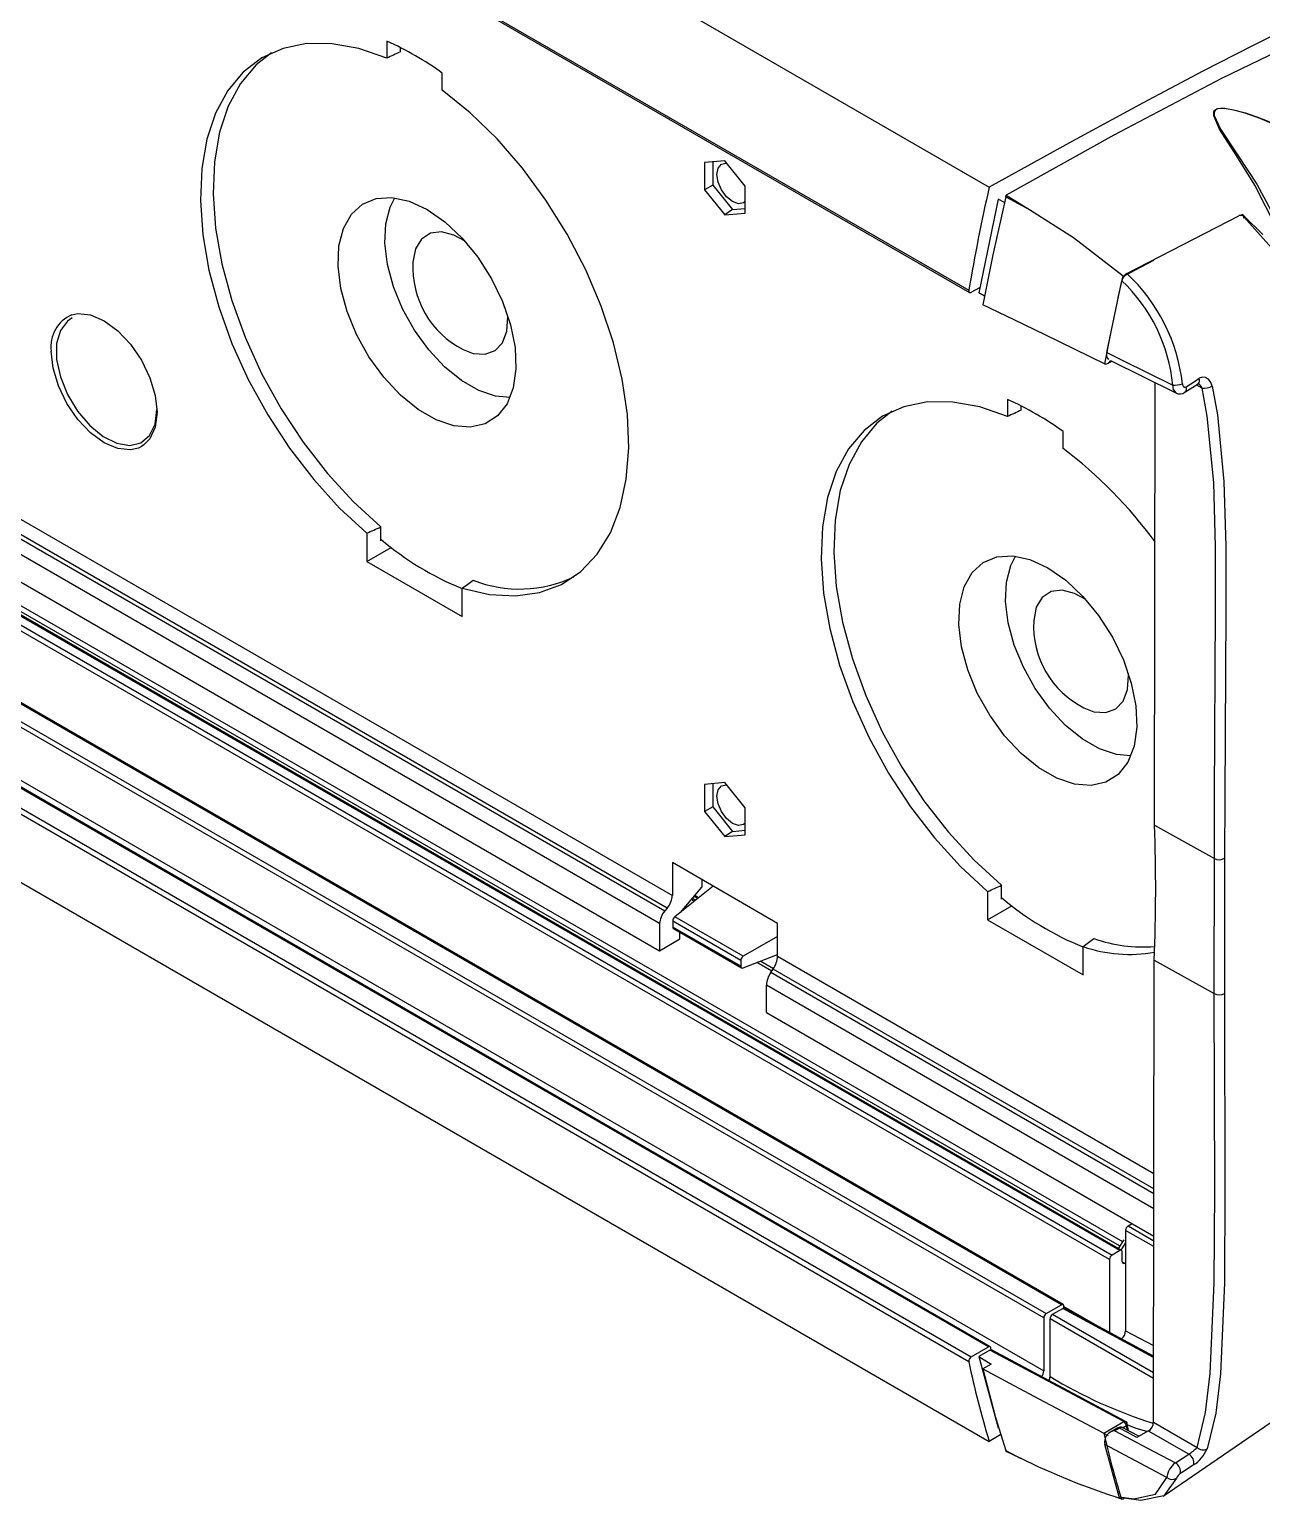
# Model space of a CAD drawing. Header units: inches. Extents: x 2.5 to 102.3, y 2 to 82.2.
# Drawn here: x 60.596 to 63.755, y 47.284 to 51.055 of the extents above; entities that cross this region are included whole.
import ezdxf

# ---------------------------------------------------------------- set-up
doc = ezdxf.new("R2010")
doc.units = ezdxf.units.IN
doc.header["$MEASUREMENT"] = 0

msp = doc.modelspace()

# ---------------------------------------------------------------- linework, layer by layer
for p, q in [((13.2414, 79.4086), (63.0568, 50.6508)), ((13.189, 79.144), (63.0044, 50.3861)), ((13.1908, 79.1383), (63.0062, 50.3805)), ((13.5563, 76.6709), (63.3718, 47.913)), ((63.3913, 47.9243), (13.5758, 76.6821)), ((63.3959, 47.9247), (13.5804, 76.6826)), ((63.391, 47.9366), (13.6207, 76.6684)), ((63.3653, 47.9018), (13.5498, 76.6596)), ((13.3875, 76.5209), (63.2029, 47.763)), ((63.2419, 47.7855), (13.4264, 76.5434)), ((63.2465, 47.786), (13.431, 76.5438)), ((63.1964, 47.7518), (13.381, 76.5096)), ((13.1954, 76.41), (63.0108, 47.6522)), ((63.0546, 47.6774), (13.2392, 76.4353)), ((63.0592, 47.6779), (13.2438, 76.4357)), ((63.0044, 47.6396), (13.189, 76.3974)), ((13.381, 76.374), (63.1964, 47.6162)), ((13.2414, 76.1933), (63.0568, 47.4355)), ((51.3798, 54.8855), (63.3983, 47.9474)), ((61.5126, 51.0247), (61.5126, 50.9808)), ((61.5474, 50.9975), (61.5474, 51.0083)), ((61.6548, 50.8988), (61.6548, 50.9426)), ((62.3793, 50.7179), (62.3273, 50.7133)), ((62.3273, 50.7133), (62.3273, 50.644)), ((62.3485, 50.7152), (62.3485, 50.6554)), ((62.4312, 50.6533), (62.3793, 50.7179)), ((62.3485, 50.6554), (62.3273, 50.644)), ((62.3485, 50.6554), (62.3988, 50.5929)), ((62.4312, 50.584), (62.4312, 50.6533)), ((62.3273, 50.644), (62.3793, 50.5794)), ((63.0799, 50.62), (63.0298, 50.3797)), ((63.0959, 50.6109), (63.0799, 50.62)), ((63.0992, 50.6257), (63.1626, 50.5919)), ((63.1001, 50.6296), (63.1626, 50.5919)), ((62.3988, 50.5929), (62.3793, 50.5794)), ((62.3793, 50.5794), (62.4312, 50.584)), ((62.3988, 50.5929), (62.4312, 50.5958)), ((63.4098, 50.4293), (63.6967, 50.5774)), ((63.6997, 50.5781), (63.705, 50.5808)), ((59.3316, 50.5161), (62.2445, 48.8346)), ((59.3148, 50.4752), (62.2251, 48.7951)), ((62.2314, 48.8026), (59.3203, 50.4831)), ((63.4013, 50.4221), (63.4784, 50.4631)), ((62.212, 48.7631), (59.3034, 50.4422)), ((63.3877, 50.3676), (63.4, 50.4232)), ((63.4, 50.4232), (63.4013, 50.4221)), ((63.0108, 50.381), (63.0327, 50.3936)), ((63.358, 50.2267), (63.3968, 50.4107)), ((59.3034, 50.372), (62.212, 48.6929)), ((63.0451, 50.371), (63.0298, 50.3797)), ((63.3526, 50.1975), (63.3529, 50.1974)), ((63.3596, 50.1986), (63.3703, 50.2048)), ((63.3673, 50.2061), (63.3674, 50.2062)), ((63.3674, 50.2062), (63.5354, 50.1231)), ((63.4806, 49.015), (63.4826, 50.1492)), ((63.5583, 50.1246), (63.592, 50.1465)), ((63.6023, 50.1354), (63.5873, 50.1434)), ((63.593, 50.1467), (63.5931, 50.1467)), ((63.1038, 50.1061), (63.1038, 50.0622)), ((63.1386, 50.0789), (63.1386, 50.0897)), ((63.246, 49.9801), (63.246, 50.024)), ((61.4614, 49.7636), (61.4614, 49.6909)), ((61.4973, 49.7439), (61.4973, 49.7794)), ((61.4614, 49.6909), (61.5236, 49.7269)), ((61.4614, 49.6909), (61.706, 49.5497)), ((61.706, 49.5497), (61.706, 49.6224)), ((62.3793, 49.1242), (62.3273, 49.1195)), ((62.3273, 49.1195), (62.3273, 49.0503)), ((62.3485, 49.1214), (62.3485, 49.0617)), ((62.4312, 49.0596), (62.3793, 49.1242)), ((62.3485, 49.0617), (62.3273, 49.0503)), ((62.3273, 49.0503), (62.3793, 48.9856)), ((62.3485, 49.0617), (62.3988, 48.9992)), ((62.4312, 48.9903), (62.4312, 49.0596)), ((62.3988, 48.9992), (62.3793, 48.9856)), ((62.3793, 48.9856), (62.4312, 48.9903)), ((62.3988, 48.9992), (62.4312, 49.0021)), ((63.4806, 49.015), (63.6341, 48.9295)), ((62.5141, 48.7632), (62.2445, 48.9189)), ((62.2445, 48.9189), (62.2445, 48.8346)), ((63.6338, 48.5832), (63.6341, 48.9295)), ((63.6603, 48.9303), (63.6601, 48.5834)), ((62.3197, 48.8754), (62.3197, 48.8557)), ((62.349, 48.8585), (62.2509, 48.7801)), ((62.2651, 48.7915), (62.3197, 48.8557)), ((63.0526, 48.845), (63.0526, 48.7723)), ((63.0885, 48.8253), (63.0885, 48.8608)), ((62.2314, 48.8026), (62.2251, 48.7951)), ((62.3006, 48.8198), (62.293, 48.8243)), ((62.2962, 48.8281), (62.3047, 48.8231)), ((62.3096, 48.827), (62.3, 48.8326)), ((62.3119, 48.8288), (62.3018, 48.8347)), ((63.0526, 48.7723), (63.1149, 48.8083)), ((62.212, 48.7631), (62.212, 48.6929)), ((62.4199, 48.6683), (62.2455, 48.7689)), ((62.2455, 48.7689), (62.2455, 48.7539)), ((62.4263, 48.6789), (62.2509, 48.7801)), ((62.5141, 48.6789), (62.5141, 48.7632)), ((63.0526, 48.7723), (63.2972, 48.6311)), ((62.212, 48.6929), (62.2641, 48.724)), ((62.4199, 48.6532), (62.2455, 48.7539)), ((62.2472, 48.7498), (62.422, 48.6489)), ((62.2641, 48.724), (62.2641, 48.7401)), ((62.5141, 48.7295), (62.4263, 48.6789)), ((63.2972, 48.6311), (63.2972, 48.7038)), ((62.4199, 48.6683), (62.4199, 48.6532)), ((62.4263, 48.6489), (62.5141, 48.6833)), ((62.4992, 48.6408), (62.4615, 48.6626)), ((62.4711, 48.6664), (62.5038, 48.6475)), ((62.5141, 48.6789), (63.4791, 48.1219)), ((63.4779, 47.4844), (63.48, 48.669)), ((63.48, 48.669), (63.6338, 48.5832)), ((62.4972, 48.638), (62.5027, 48.6459)), ((62.4972, 48.638), (63.479, 48.0712)), ((63.479, 48.0824), (62.5027, 48.6459)), ((62.4859, 48.5348), (62.4859, 48.605)), ((63.4789, 48.0317), (62.4859, 48.605)), ((62.4859, 48.5348), (63.4788, 47.9616)), ((63.4062, 47.9764), (63.4062, 47.7185)), ((63.4787, 47.9346), (63.4062, 47.9764)), ((63.4127, 47.9877), (63.4232, 47.9937)), ((63.4127, 47.9877), (63.4788, 47.9496)), ((63.3653, 47.9018), (63.3653, 47.7145)), ((63.3913, 47.9243), (63.3718, 47.913)), ((63.3978, 47.8959), (63.3978, 47.9205)), ((63.3978, 47.8959), (63.4042, 47.8921)), ((63.4042, 47.8921), (63.4062, 47.8933)), ((63.2029, 47.763), (63.2419, 47.7855)), ((63.2484, 47.777), (63.2484, 47.7818)), ((63.2484, 47.7812), (63.346, 47.7248)), ((63.1964, 47.7518), (63.1964, 47.6162)), ((63.2127, 47.6015), (63.2127, 47.7499)), ((63.4781, 47.5966), (63.2127, 47.7499)), ((63.2191, 47.7611), (63.2451, 47.7761)), ((63.2191, 47.7611), (63.4782, 47.6116)), ((63.4782, 47.6508), (63.2451, 47.7761)), ((63.4782, 47.6537), (63.2496, 47.7766)), ((63.4062, 47.7185), (63.4783, 47.6811)), ((63.0108, 47.6522), (63.0546, 47.6774)), ((63.0582, 47.6692), (63.0298, 47.6528)), ((63.0617, 47.67), (63.0611, 47.6747)), ((63.4062, 47.4867), (63.0627, 47.6697)), ((63.0298, 47.6528), (63.0618, 47.6332)), ((63.0298, 47.6528), (63.0799, 47.4705)), ((63.0618, 47.6332), (63.0408, 47.621)), ((63.3502, 47.4562), (63.402, 47.4861)), ((63.4779, 47.4844), (63.5895, 47.42)), ((63.0864, 47.4533), (63.0568, 47.4355)), ((63.3504, 47.456), (63.3502, 47.4562)), ((63.3861, 47.4699), (63.3656, 47.4581)), ((63.3908, 47.4694), (63.3791, 47.4626)), ((63.4406, 47.4486), (63.3995, 47.4705)), ((63.4084, 47.4749), (63.4002, 47.4702)), ((63.4111, 47.4644), (63.4084, 47.4749)), ((63.469, 47.4649), (63.4354, 47.4456)), ((63.5682, 47.4023), (63.4649, 47.4619)), ((63.0992, 47.4122), (63.1357, 47.3928)), ((63.1357, 47.3928), (63.1001, 47.4094)), ((63.3896, 47.2934), (63.3531, 47.4275)), ((63.5341, 47.38), (63.5682, 47.4023))]:
    msp.add_line(p, q)
at = {"flags": 128}
for points in [[(64.5856, 51.4105), (64.4611, 51.3438), (64.3624, 51.2941), (64.282, 51.2567), (64.2129, 51.2272), (64.1478, 51.201), (64.0794, 51.1736), (64.0006, 51.1404), (63.9266, 51.1072), (63.8381, 51.0655), (63.7318, 51.013), (63.604, 50.9474), (63.4512, 50.8667), (63.27, 50.7685), (63.0568, 50.6508)], [(64.6586, 51.4), (64.4451, 51.2918), (64.232, 51.1945), (63.9428, 51.0693), (63.6521, 50.9293), (63.3763, 50.7835), (63.1001, 50.6296)], [(61.5126, 50.9808), (61.4411, 51.0057), (61.3722, 51.0183), (61.307, 51.0185), (61.2467, 51.0062), (61.1923, 50.9817), (61.1448, 50.9454), (61.105, 50.898), (61.0736, 50.8402), (61.0512, 50.7732), (61.0381, 50.698), (61.0347, 50.616), (61.0409, 50.5286), (61.0567, 50.4374), (61.0817, 50.344), (61.1155, 50.25), (61.1576, 50.1571), (61.2072, 50.0669), (61.2634, 49.981), (61.3252, 49.9009), (61.3916, 49.828), (61.4614, 49.7636)], [(61.2168, 50.9946), (61.1777, 50.9638), (61.1377, 50.9163), (61.1062, 50.8584), (61.0837, 50.7911), (61.0707, 50.7156), (61.0673, 50.6333), (61.0736, 50.5456), (61.0896, 50.454), (61.1149, 50.3603), (61.1491, 50.266), (61.1915, 50.1728), (61.2415, 50.0824), (61.2981, 49.9964), (61.3604, 49.9163), (61.4272, 49.8436), (61.4973, 49.7794)], [(61.706, 49.6224), (61.7757, 49.6062), (61.8421, 49.6025), (61.9039, 49.6112), (61.9601, 49.6322), (62.0097, 49.6652), (62.0518, 49.7095), (62.0857, 49.7644), (62.1107, 49.8289), (62.1264, 49.9019), (62.1326, 49.9821), (62.1292, 50.0681), (62.1161, 50.1584), (62.0937, 50.2513), (62.0624, 50.3453), (62.0226, 50.4387), (61.975, 50.5299), (61.9206, 50.6172), (61.8603, 50.6991), (61.7951, 50.7742), (61.7262, 50.8411), (61.6548, 50.8988)], [(63.7932, 50.5463), (63.738, 50.656), (63.6912, 50.7297), (63.6474, 50.799), (63.6325, 50.8337), (63.6329, 50.8432), (63.6353, 50.8475), (63.6401, 50.8509), (63.643, 50.8519), (63.6505, 50.853), (63.661, 50.8528), (63.6873, 50.8481), (63.7135, 50.8408), (63.7522, 50.8276), (63.8606, 50.7827), (63.9656, 50.728), (64.0583, 50.6649)], [(63.975, 50.7188), (63.9638, 50.7262), (63.8594, 50.7807), (63.751, 50.8265), (63.7129, 50.8398), (63.687, 50.8473), (63.661, 50.8522), (63.6507, 50.8525), (63.6433, 50.8515), (63.6406, 50.8505), (63.6366, 50.8479), (63.636, 50.8473), (63.6338, 50.8431), (63.6337, 50.8338), (63.6495, 50.7995), (63.6952, 50.7311), (63.7432, 50.658), (63.7979, 50.5566)], [(62.3585, 50.6831), (62.3616, 50.6992), (62.3703, 50.7092), (62.3834, 50.7117), (62.3844, 50.7116)], [(62.4312, 50.6137), (62.4272, 50.6106), (62.4142, 50.6081), (62.3988, 50.6134), (62.3834, 50.6259), (62.3703, 50.6435), (62.3616, 50.6636), (62.3585, 50.6831)], [(61.6157, 50.5932), (61.6616, 50.5613), (61.7057, 50.5199), (61.7461, 50.4707), (61.7812, 50.4157), (61.8094, 50.3572), (61.8298, 50.2975), (61.8414, 50.2392), (61.8437, 50.1846), (61.8367, 50.1359), (61.8207, 50.0951), (61.7962, 50.0639), (61.7644, 50.0436), (61.7265, 50.035), (61.684, 50.0385), (61.6388, 50.0539), (61.5926, 50.0806), (61.5473, 50.1174), (61.5048, 50.163), (61.4669, 50.2154), (61.4351, 50.2724), (61.4107, 50.3318), (61.3946, 50.3911), (61.3876, 50.4479), (61.39, 50.4998), (61.4015, 50.5448), (61.4219, 50.5809), (61.4502, 50.6068), (61.4852, 50.6213), (61.5256, 50.6239), (61.5697, 50.6144), (61.6157, 50.5932)], [(61.8284, 50.1111), (61.7915, 50.1146), (61.7482, 50.1293), (61.704, 50.1548), (61.6606, 50.1901), (61.6199, 50.2338), (61.5836, 50.2839), (61.5531, 50.3386), (61.5297, 50.3954), (61.5144, 50.4522), (61.5077, 50.5066), (61.5099, 50.5563), (61.521, 50.5994), (61.5329, 50.6231)], [(63.0992, 50.6257), (63.0659, 50.4773), (63.0408, 50.3492)], [(63.0992, 50.6257), (63.0997, 50.6278), (63.1001, 50.6296)], [(63.1626, 50.5919), (63.2726, 50.5212), (63.4, 50.4232)], [(63.7583, 50.5295), (63.7097, 50.5766), (63.705, 50.5808)], [(63.7093, 50.5743), (63.7804, 50.4952), (63.7998, 50.4675)], [(61.7131, 50.5118), (61.6845, 50.5277), (61.6525, 50.5358), (61.6242, 50.5323), (61.6016, 50.5174), (61.5863, 50.4922), (61.5796, 50.4586), (61.5795, 50.4576)], [(63.0044, 50.3861), (63.0043, 50.3844), (63.0045, 50.3829), (63.005, 50.3817), (63.0058, 50.3808), (63.0068, 50.3802), (63.0081, 50.3801), (63.0094, 50.3803), (63.0108, 50.381)], [(63.3526, 50.1975), (63.2001, 50.2717), (63.1205, 50.3105), (63.0408, 50.3492)], [(60.7064, 50.3151), (60.6941, 50.3071), (60.6758, 50.2829), (60.6663, 50.2493), (60.6663, 50.2087), (60.6758, 50.1642), (60.6941, 50.1189), (60.7198, 50.0764), (60.751, 50.0397), (60.7854, 50.0116), (60.8205, 49.9941), (60.8536, 49.9886), (60.8823, 49.9954), (60.9045, 50.0141), (60.9185, 50.0432), (60.9233, 50.0807)], [(60.7053, 50.3234), (60.7203, 50.3263), (60.753, 50.3231), (60.788, 50.3082), (60.8231, 50.2826), (60.8558, 50.2481), (60.8839, 50.207), (60.9054, 50.1621), (60.919, 50.1166), (60.9236, 50.0734), (60.919, 50.0355), (60.9054, 50.0056), (60.8901, 49.9897)], [(61.7084, 50.2342), (61.7339, 50.2245), (61.7643, 50.2222), (61.79, 50.2315), (61.8092, 50.2518), (61.8203, 50.2814), (61.8225, 50.3183), (61.8222, 50.3228)], [(63.3529, 50.1974), (63.3537, 50.2016), (63.3682, 50.2753)], [(60.876, 49.9817), (60.8558, 49.9769), (60.8231, 49.9802), (60.788, 49.9951), (60.753, 50.0207), (60.7203, 50.0552), (60.6922, 50.0963), (60.6706, 50.1411), (60.6571, 50.1867), (60.6525, 50.2299)], [(63.358, 50.2267), (63.3992, 50.2064), (63.5273, 50.143)], [(63.5613, 50.1385), (63.5856, 50.1544), (63.595, 50.1606)], [(63.6283, 50.1405), (63.6251, 50.1497), (63.619, 50.1581), (63.6114, 50.1628), (63.6032, 50.1637), (63.595, 50.1606)], [(63.5521, 50.1461), (63.5524, 50.1443), (63.5535, 50.1413), (63.5552, 50.1392), (63.5572, 50.138), (63.5592, 50.1378), (63.5613, 50.1385)], [(63.592, 50.1463), (63.5926, 50.1467), (63.5928, 50.1468)], [(63.6341, 48.9295), (63.6345, 49.0875), (63.6367, 49.5663), (63.6369, 49.7286), (63.6323, 49.8934), (63.6155, 50.0634), (63.6023, 50.1354)], [(63.6283, 50.1405), (63.6418, 50.0668), (63.6586, 49.8958), (63.6632, 49.73), (63.663, 49.5668), (63.6608, 49.0879), (63.6603, 48.9303)], [(63.1038, 50.0622), (63.0324, 50.0871), (62.9635, 50.0997), (62.8983, 50.0999), (62.8379, 50.0876), (62.7835, 50.0631), (62.736, 50.0268), (62.6962, 49.9794), (62.6648, 49.9216), (62.6424, 49.8546), (62.6294, 49.7794), (62.6259, 49.6974), (62.6321, 49.61), (62.6479, 49.5188), (62.6729, 49.4254), (62.7068, 49.3314), (62.7489, 49.2385), (62.7984, 49.1483), (62.8546, 49.0624), (62.9165, 48.9823), (62.9829, 48.9094), (63.0526, 48.845)], [(62.808, 50.076), (62.769, 50.0452), (62.729, 49.9977), (62.6974, 49.9398), (62.6749, 49.8725), (62.6619, 49.797), (62.6585, 49.7147), (62.6648, 49.627), (62.6808, 49.5354), (62.7061, 49.4417), (62.7403, 49.3474), (62.7828, 49.2542), (62.8327, 49.1638), (62.8894, 49.0778), (62.9516, 48.9977), (63.0184, 48.925), (63.0885, 48.8608)], [(60.8901, 49.9897), (60.8839, 49.9856), (60.876, 49.9817)], [(63.2069, 49.6746), (63.2529, 49.6427), (63.2969, 49.6013), (63.3373, 49.5521), (63.3724, 49.4971), (63.4007, 49.4386), (63.421, 49.3789), (63.4326, 49.3206), (63.4349, 49.266), (63.428, 49.2173), (63.4119, 49.1765), (63.3875, 49.1453), (63.3556, 49.125), (63.3177, 49.1164), (63.2753, 49.1199), (63.23, 49.1353), (63.1838, 49.162), (63.1385, 49.1988), (63.0961, 49.2444), (63.0582, 49.2968), (63.0263, 49.3538), (63.0019, 49.4132), (62.9858, 49.4725), (62.9789, 49.5293), (62.9812, 49.5812), (62.9928, 49.6262), (63.0131, 49.6623), (63.0414, 49.6882), (63.0765, 49.7027), (63.1169, 49.7053), (63.1609, 49.6958), (63.2069, 49.6746)], [(63.4197, 49.1925), (63.3828, 49.196), (63.3394, 49.2107), (63.2952, 49.2362), (63.2518, 49.2715), (63.2112, 49.3152), (63.1749, 49.3653), (63.1444, 49.42), (63.121, 49.4768), (63.1056, 49.5336), (63.0989, 49.588), (63.1012, 49.6377), (63.1122, 49.6808), (63.1241, 49.7045)], [(63.3043, 49.5932), (63.2757, 49.6091), (63.2438, 49.6172), (63.2154, 49.6137), (63.1928, 49.5988), (63.1775, 49.5736), (63.1708, 49.54), (63.1707, 49.539)], [(63.2997, 49.3156), (63.3251, 49.3059), (63.3555, 49.3036), (63.3813, 49.3129), (63.4004, 49.3331), (63.4115, 49.3628), (63.4138, 49.3997), (63.4134, 49.4042)], [(62.3585, 49.0894), (62.3616, 49.1054), (62.3703, 49.1155), (62.3834, 49.118), (62.3844, 49.1179)], [(62.4312, 49.0199), (62.4272, 49.0169), (62.4142, 49.0143), (62.3988, 49.0197), (62.3834, 49.0321), (62.3703, 49.0497), (62.3616, 49.0698), (62.3585, 49.0894)], [(63.5895, 47.42), (63.6113, 47.5097), (63.6231, 47.609), (63.6331, 47.8419), (63.6347, 48.0803), (63.6338, 48.5832)], [(63.6601, 48.5834), (63.6601, 48.5613), (63.661, 48.0808), (63.66, 47.8416), (63.6494, 47.6082), (63.6378, 47.5078), (63.6153, 47.4161)], [(63.4017, 47.9519), (63.4016, 47.9517), (63.3874, 47.93)], [(63.4062, 47.9441), (63.3982, 47.9327), (63.3939, 47.9259)], [(63.0611, 47.6747), (63.0608, 47.6758), (63.0603, 47.6768), (63.0597, 47.6776), (63.0589, 47.6781), (63.0579, 47.6783), (63.0569, 47.6783), (63.0558, 47.678), (63.0546, 47.6774)], [(63.0582, 47.6692), (63.0604, 47.67), (63.0623, 47.6699), (63.0627, 47.6696)], [(63.402, 47.4861), (63.2338, 47.5757), (63.0582, 47.6692)], [(63.0408, 47.621), (63.0729, 47.4969), (63.0992, 47.4122)], [(63.0408, 47.621), (63.1198, 47.5789), (63.1989, 47.5368), (63.3502, 47.4562)], [(63.4078, 47.4843), (63.411, 47.4715), (63.4131, 47.4633)], [(63.5025, 47.2949), (63.7799, 47.4849), (63.7969, 47.4974)], [(63.3791, 47.4626), (63.4622, 47.4184), (63.5341, 47.38)], [(63.3994, 47.4704), (63.3987, 47.4709), (63.395, 47.4711), (63.3908, 47.4694)], [(63.4354, 47.4456), (63.4259, 47.4507), (63.4102, 47.459), (63.3908, 47.4694)], [(63.461, 47.4604), (63.4337, 47.4683), (63.4103, 47.4782)], [(63.0992, 47.4122), (63.0997, 47.4106), (63.1001, 47.4094)], [(63.5123, 47.3427), (63.4847, 47.3574), (63.3531, 47.4275)], [(63.5806, 47.3751), (63.5563, 47.3592), (63.5465, 47.3529)], [(63.3896, 47.2934), (63.4272, 47.2883), (63.4829, 47.2999), (63.5123, 47.3427)], [(63.5368, 47.3414), (63.5048, 47.2961), (63.4454, 47.2837), (63.4027, 47.2897)]]:
    msp.add_lwpolyline(points, dxfattribs=at)
for centre, radius, start, end in [((61.1955, 50.3112), 0.7808, 53.967, 66.0384), ((67.6657, 49.6007), 4.727, 167.1646, 170.4351), ((63.7008, 50.5667), 0.0115, 41.7979, 110.9222), ((63.6961, 50.5705), 0.0136, 2.9949, 49.3545), ((61.8152, 50.4447), 0.236, 176.8841, 243.1106), ((63.4251, 50.4047), 0.0289, 121.8762, 168.0172), ((63.1006, 50.0966), 0.4541, 6.2511, 47.0904), ((63.1025, 50.1015), 0.4269, 5.5772, 46.4136), ((60.739, 50.2427), 0.0874, 112.6447, 188.4209), ((63.3533, 50.2129), 0.0155, 268.4994, 334.0983), ((63.3751, 50.2214), 0.0179, 162.5757, 224.2176), ((63.5842, 50.1554), 0.012, 311.1688, 25.3516), ((63.5459, 50.1392), 0.0189, 168.4133, 236.8219), ((63.5294, 50.2276), 0.0846, 268.6188, 285.5367), ((63.5459, 50.1395), 0.0191, 237.2987, 310.0412), ((63.5505, 50.1335), 0.012, 311.5909, 25.1233), ((63.5839, 50.1294), 0.0193, 17.8286, 61.9157), ((63.608, 50.1745), 0.0396, 261.6518, 300.7529), ((62.7867, 49.3926), 0.7808, 53.9669, 66.0384), ((62.5735, 49.0811), 1.1228, 35.9974, 53.2049), ((62.0023, 50.3458), 0.7827, 229.8204, 247.7528), ((61.8529, 49.9459), 0.3256, 248.5931, 295.3183), ((63.4064, 49.5261), 0.236, 176.8841, 243.1106), ((58.8702, 48.85), 4.6133, 357.7511, 2.0491), ((63.6465, 48.9538), 0.0273, 242.8611, 300.3579), ((63.5935, 49.4272), 0.7827, 229.8204, 247.7528), ((63.4514, 49.0887), 0.3858, 250.915, 274.4346), ((63.4171, 49.0543), 0.3705, 251.1205, 279.8994), ((63.6468, 48.6085), 0.0284, 242.7559, 297.8236), ((63.3794, 47.9011), 0.0141, 122.6058, 177.3944), ((63.3938, 47.9212), 0.00401, 350.7862, 129.2025), ((63.4017, 47.8953), 0.00401, 170.7851, 309.2036), ((63.2444, 47.7824), 0.00401, 350.7863, 129.2037), ((63.2105, 47.7512), 0.0141, 122.6053, 177.3944), ((63.3797, 47.7191), 0.0265, 307.4378, 358.7211), ((63.018, 47.6406), 0.0136, 121.8607, 184.1463), ((65.2351, 48.1034), 2.2784, 191.7454, 197.0476), ((63.1687, 47.6174), 0.0278, 324.3063, 357.4904), ((63.1915, 47.6014), 0.0212, 331.2574, 0.2219), ((63.8374, 48.6333), 1.2062, 238.8041, 252.6382), ((63.4046, 47.4829), 0.00411, 67.7822, 130.3323), ((63.3942, 47.4742), 0.0142, 2.6523, 56.7701), ((63.4019, 47.4786), 0.00919, 13.7232, 61.9545), ((63.4049, 47.4798), 0.00602, 305.5784, 9.8741), ((65.6742, 47.9902), 2.3844, 192.9466, 197.1212), ((63.3946, 47.5376), 0.0928, 241.5409, 249.4938), ((63.3871, 47.4329), 0.0344, 149.5767, 188.9358), ((63.3818, 47.4326), 0.0301, 95.224, 144.1104), ((63.3933, 47.459), 0.013, 61.9359, 123.2562), ((63.3881, 47.4658), 0.00448, 51.8107, 115.5288), ((63.4814, 47.5284), 0.1531, 304.5353, 314.9104), ((63.5287, 47.4541), 0.0946, 303.3115, 336.2975), ((63.605, 47.4358), 0.0222, 225.4607, 297.5387), ((63.9853, 49.1299), 1.9337, 243.9368, 252.24), ((63.5616, 47.339), 0.0494, 123.8482, 175.7247), ((63.523, 47.3586), 0.0241, 346.3489, 62.8105), ((63.5573, 47.3808), 0.0241, 346.1745, 62.9776), ((63.5254, 47.3577), 0.0199, 228.9443, 304.934), ((63.5616, 47.3302), 0.0272, 123.6943, 155.8231), ((63.3973, 47.2956), 0.008, 195.8708, 311.8463)]:
    msp.add_arc(centre, radius, start, end)
for centre, major_axis, ratio, start_param, end_param in [((61.0149, 50.1111), (6.9198, 3.3746), 0.073638, 1.457922, 1.462962), ((62.6061, 49.1925), (6.9198, 3.3746), 0.073638, 1.457922, 1.462962), ((61.8742, 50.5679), (4.9566, 2.2649), 0.10364, 4.581767, 4.58903), ((62.0285, 50.4788), (3.8654, 2.9039), 0.102882, 4.551952, 4.559215), ((63.4655, 49.6493), (4.9566, 2.2649), 0.10364, 4.581767, 4.58903), ((62.2167, 48.8206), (0.0204, 0.0306), 0.616135, 4.525644, 5.537841), ((62.2398, 48.7771), (0.0204, 0.0306), 0.616135, 1.384051, 2.396248), ((62.2514, 48.773), (0.00403, 0.00827), 0.525016, 0.835944, 2.319474), ((62.2514, 48.758), (0.00403, 0.00827), 0.525016, 2.319474, 3.104953), ((63.6198, 49.5602), (3.8654, 2.9039), 0.102882, 4.551952, 4.559215), ((62.427, 48.6717), (0.00525, 0.00756), 0.62527, 0.924529, 2.408059), ((62.427, 48.6567), (0.00525, 0.00756), 0.62527, 2.408059, 3.891589), ((62.4899, 48.6629), (0.0166, 0.0328), 0.535781, 4.455153, 5.46735), ((62.51, 48.6211), (0.0166, 0.0328), 0.535781, 1.313561, 2.325758), ((63.4127, 47.9802), (0.00459, 0.00795), 0.578965, 0.786686, 2.354743), ((63.2191, 47.7536), (0.00459, 0.00795), 0.577557, 0.785469, 2.355961), ((63.2451, 47.7686), (0.00459, 0.00796), 0.577206, 0.017449, 0.785165), ((63.465, 47.4769), (0.0092, 0.0159), 0.577557, 3.925045, 5.495537)]:
    msp.add_ellipse(centre, major_axis=major_axis, ratio=ratio, start_param=start_param, end_param=end_param)

doc.saveas('drawing.dxf')
